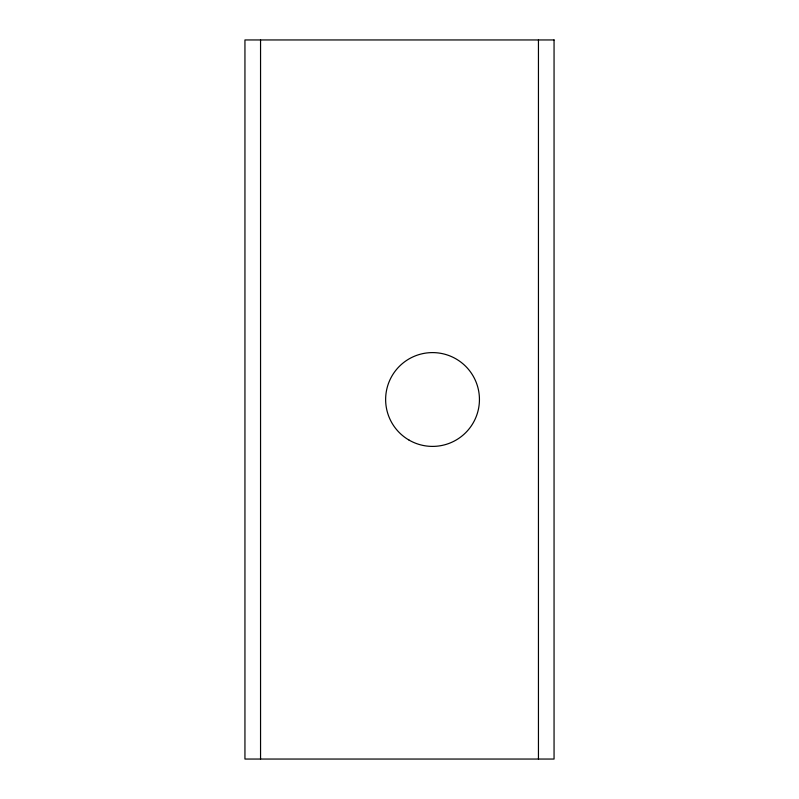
<?xml version="1.0" encoding="UTF-8"?>
<svg xmlns="http://www.w3.org/2000/svg" width="799" height="799" viewBox="0 0 799 799"><rect width="100%" height="100%" fill="white"/><g stroke="black" fill="none" stroke-linecap="round" stroke-linejoin="round"><path stroke-width="1.2" d="M538.446 39.95L538.446 759.05M260.554 39.95L260.554 759.05M554.057 39.95L244.943 39.95L244.943 759.05L554.057 759.05L554.057 39.95M409.088 440.119A46.901 46.901 0 0 0 479.44 399.5A46.901 46.901 0 0 0 409.088 358.881A46.901 46.901 0 0 0 409.088 440.119"/></g></svg>
